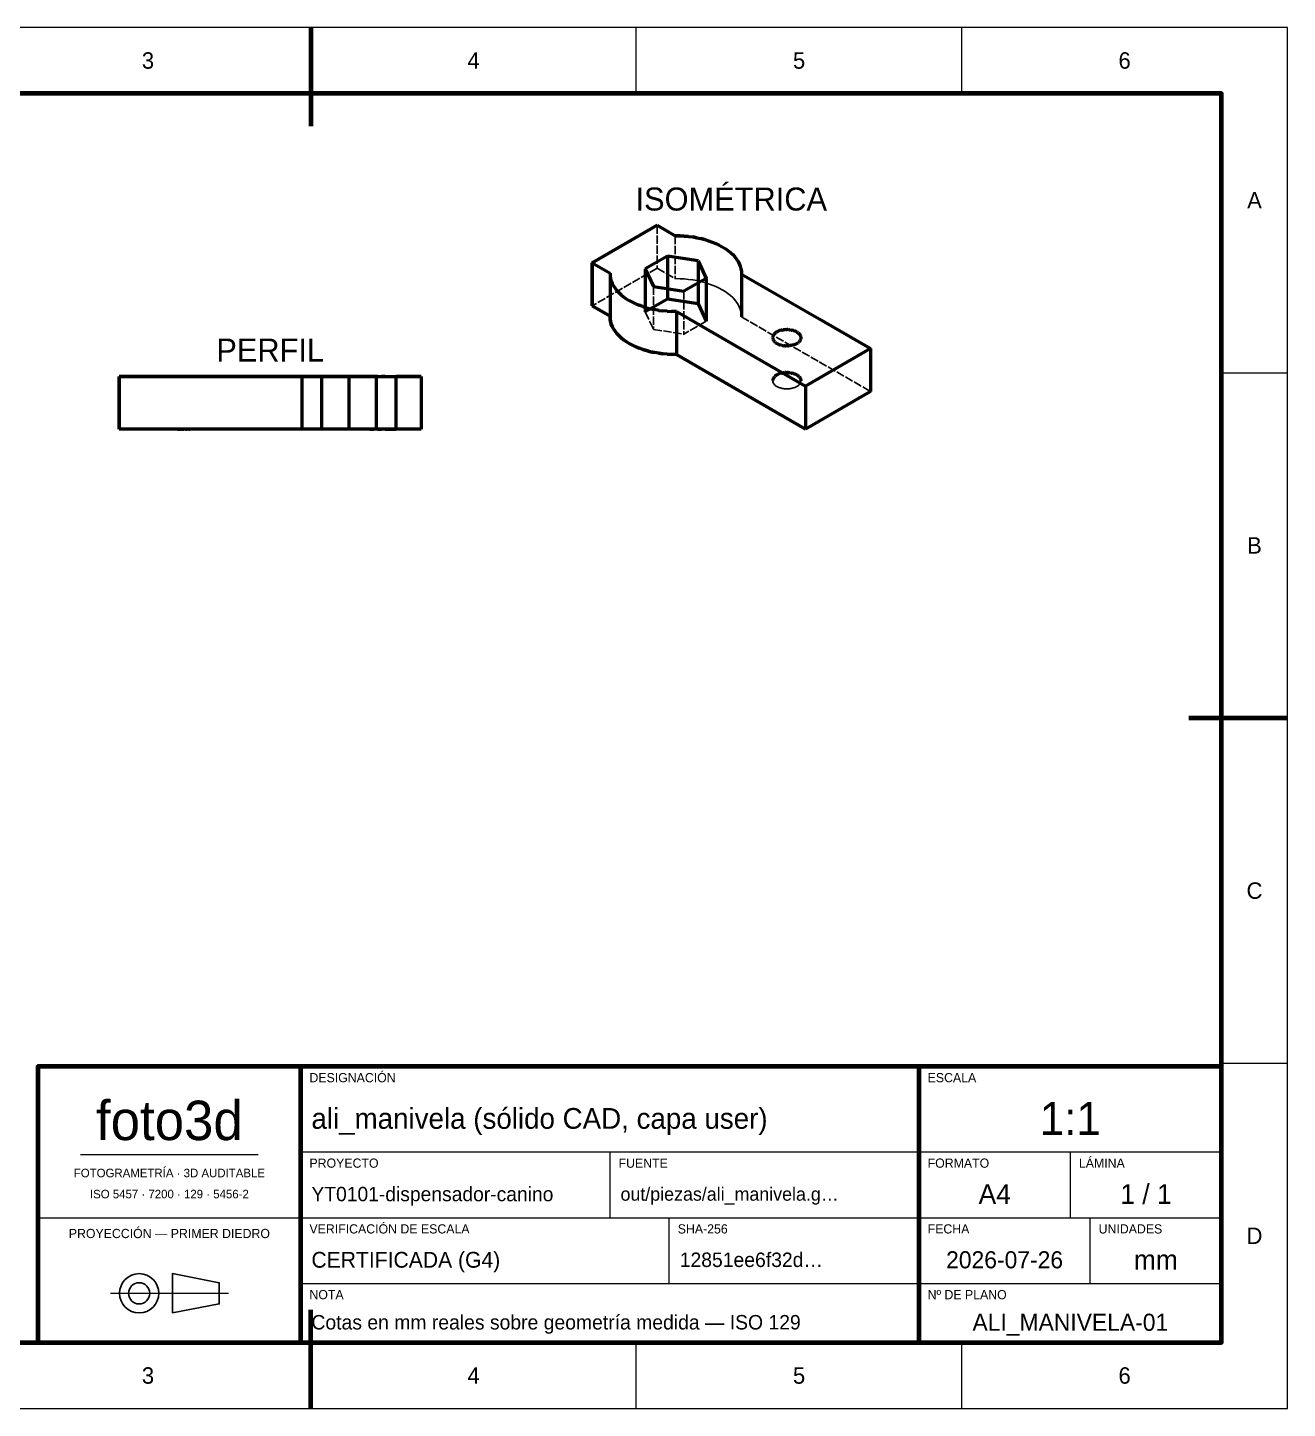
# Model space of a CAD drawing. Header units: millimetres. Extents: x 0 to 297, y 0 to 210.
# Drawn here: x 105.4 to 297, y 0 to 210 of the extents above; entities that cross this region are included whole.
import ezdxf
from ezdxf.enums import TextEntityAlignment as Align

# ---------------------------------------------------------------- set-up
doc = ezdxf.new("R2010")
doc.units = ezdxf.units.MM
doc.linetypes.add('DASHED', pattern=[1.524, 1.27, -0.254])
for name, color, linetype, lineweight in [('FINA', 7, 'CONTINUOUS', 18), ('NORMA', 7, 'CONTINUOUS', 70), ('OCULTA', 8, 'DASHED', 25), ('TEXTO', 7, 'CONTINUOUS', 25), ('VISIBLE', 7, 'CONTINUOUS', 50)]:
    doc.layers.add(name, color=color, linetype=linetype, lineweight=lineweight)

msp = doc.modelspace()

# ---------------------------------------------------------------- linework, layer by layer
at = {"layer": 'FINA'}
for p, q in [((148.5, 200), (148.5, 210)), ((198, 200), (198, 210)), ((247.5, 200), (247.5, 210)), ((287, 157.5), (297, 157.5)), ((287, 105), (297, 105)), ((287, 52.5), (297, 52.5)), ((113.5, 38.6), (140.5, 38.6)), ((147, 39), (241, 39)), ((194, 29), (194, 39)), ((241, 39), (287, 39)), ((264, 29), (264, 39)), ((107, 29), (147, 29)), ((147, 29), (241, 29)), ((203, 19), (203, 29)), ((241, 29), (287, 29)), ((267, 19), (267, 29)), ((147, 19), (241, 19)), ((241, 19), (287, 19)), ((118.03, 17.5), (135.97, 17.5)), ((148.5, 0), (148.5, 10)), ((198, 0), (198, 10)), ((247.5, 0), (247.5, 10))]:
    msp.add_line(p, q, dxfattribs=at)
msp.add_lwpolyline([(0, 0), (297, 0), (297, 210), (0, 210)], close=True, dxfattribs=at)
at = {"layer": 'NORMA'}
for p, q in [((148.5, 210), (148.5, 195)), ((297, 105), (282, 105)), ((147, 10), (147, 52)), ((241, 10), (241, 52)), ((148.5, 0), (148.5, 15))]:
    msp.add_line(p, q, dxfattribs=at)
for points in [[(20, 10), (287, 10), (287, 200), (20, 200)], [(107, 10), (287, 10), (287, 52), (107, 52)]]:
    msp.add_lwpolyline(points, close=True, dxfattribs=at)
at = {"layer": 'OCULTA'}
for p, q in [((201.17, 179.93), (201.17, 173.4)), ((203.9, 178.35), (203.9, 171.82)), ((201.17, 173.4), (191.27, 167.68)), ((201.17, 173.4), (203.9, 171.82)), ((200.61, 170.62), (200.61, 164.09)), ((204, 171.82), (203.9, 171.82)), ((204.65, 171.81), (204, 171.82)), ((205.3, 171.77), (204.65, 171.81)), ((205.95, 171.71), (205.3, 171.77)), ((205.95, 171.71), (206.59, 171.63)), ((207.21, 171.52), (206.59, 171.63)), ((207.21, 171.52), (207.82, 171.38)), ((208.42, 171.23), (207.82, 171.38)), ((208.42, 171.23), (209, 171.05)), ((209, 171.05), (209.55, 170.85)), ((209.55, 170.85), (210.08, 170.63)), ((210.08, 170.63), (210.59, 170.39)), ((210.59, 170.39), (211.07, 170.13)), ((211.07, 170.13), (211.52, 169.86)), ((205.24, 169.91), (205.24, 163.38)), ((211.52, 169.86), (211.93, 169.56)), ((211.93, 169.56), (212.31, 169.26)), ((212.31, 169.26), (212.66, 168.94)), ((212.66, 168.94), (212.97, 168.6)), ((212.97, 168.6), (213.24, 168.26)), ((213.24, 168.26), (213.47, 167.9)), ((194, 166.1), (194, 166.05)), ((199.37, 166.76), (200.61, 164.09)), ((213.47, 167.9), (213.66, 167.54)), ((213.66, 167.54), (213.8, 167.17)), ((213.8, 167.17), (213.91, 166.8)), ((213.91, 166.8), (213.98, 166.43)), ((213.98, 166.43), (214, 166.05)), ((213.99, 165.99), (225.83, 159.16)), ((200.61, 164.09), (205.24, 163.38)), ((208.63, 165.33), (205.24, 163.38)), ((225.83, 159.16), (233.61, 154.67)), ((119.39, 156.95), (119.39, 156.95)), ((130.39, 156.95), (119.39, 156.95)), ((119.39, 156.95), (119.39, 148.95)), ((128.26, 156.95), (128.24, 156.95)), ((128.24, 156.95), (128.24, 156.95)), ((128.28, 156.95), (128.26, 156.95)), ((128.31, 156.95), (128.28, 156.95)), ((128.35, 156.95), (128.31, 156.95)), ((128.4, 156.95), (128.35, 156.95)), ((128.46, 156.95), (128.4, 156.95)), ((128.53, 156.95), (128.46, 156.95)), ((128.6, 156.95), (128.53, 156.95)), ((128.68, 156.95), (128.6, 156.95)), ((128.77, 156.95), (128.68, 156.95)), ((128.87, 156.95), (128.77, 156.95)), ((128.97, 156.95), (128.87, 156.95)), ((129.08, 156.95), (128.97, 156.95)), ((129.19, 156.95), (129.08, 156.95)), ((129.31, 156.95), (129.19, 156.95)), ((129.44, 156.95), (129.31, 156.95)), ((129.57, 156.95), (129.44, 156.95)), ((129.7, 156.95), (129.57, 156.95)), ((129.83, 156.95), (129.7, 156.95)), ((129.97, 156.95), (129.83, 156.95)), ((130.11, 156.95), (129.97, 156.95)), ((130.25, 156.95), (130.11, 156.95)), ((130.39, 156.95), (130.25, 156.95)), ((130.53, 156.95), (130.39, 156.95)), ((147.13, 156.95), (130.39, 156.95)), ((130.67, 156.95), (130.53, 156.95)), ((130.81, 156.95), (130.67, 156.95)), ((130.95, 156.95), (130.81, 156.95)), ((131.08, 156.95), (130.95, 156.95)), ((131.08, 156.95), (131.21, 156.95)), ((131.34, 156.95), (131.21, 156.95)), ((131.34, 156.95), (131.46, 156.95)), ((131.58, 156.95), (131.46, 156.95)), ((131.58, 156.95), (131.7, 156.95)), ((131.81, 156.95), (131.7, 156.95)), ((131.81, 156.95), (131.91, 156.95)), ((132.01, 156.95), (131.91, 156.95)), ((132.01, 156.95), (132.09, 156.95)), ((132.09, 156.95), (132.18, 156.95)), ((132.18, 156.95), (132.25, 156.95)), ((132.32, 156.95), (132.25, 156.95)), ((132.32, 156.95), (132.38, 156.95)), ((132.38, 156.95), (132.43, 156.95)), ((132.43, 156.95), (132.47, 156.95)), ((132.47, 156.95), (132.5, 156.95)), ((132.5, 156.95), (132.52, 156.95)), ((132.52, 156.95), (132.53, 156.95)), ((132.53, 156.95), (132.54, 156.95)), ((147.13, 156.95), (147.2, 156.95)), ((147.13, 156.95), (147.13, 148.95)), ((147.2, 156.95), (147.68, 156.95)), ((148.18, 156.95), (147.68, 156.95)), ((148.18, 156.95), (148.71, 156.95)), ((149.27, 156.95), (148.71, 156.95)), ((149.27, 156.95), (149.85, 156.95)), ((150.44, 156.95), (149.85, 156.95)), ((154.27, 156.95), (150.12, 156.95)), ((150.12, 156.95), (150.12, 156.95)), ((150.12, 156.95), (150.12, 148.95)), ((151.05, 156.95), (150.44, 156.95)), ((151.68, 156.95), (151.05, 156.95)), ((151.68, 156.95), (152.32, 156.95)), ((152.96, 156.95), (152.32, 156.95)), ((153.62, 156.95), (152.96, 156.95)), ((154.27, 156.95), (153.62, 156.95)), ((154.27, 156.95), (158.42, 156.95)), ((154.92, 156.95), (154.27, 156.95)), ((154.27, 156.95), (154.27, 148.95)), ((155.57, 156.95), (154.92, 156.95)), ((156.22, 156.95), (155.57, 156.95)), ((156.86, 156.95), (156.22, 156.95)), ((157.48, 156.95), (156.86, 156.95)), ((158.1, 156.95), (157.48, 156.95)), ((158.69, 156.95), (158.1, 156.95)), ((158.42, 156.95), (158.42, 156.95)), ((158.42, 156.95), (158.42, 148.95)), ((159.27, 156.95), (158.69, 156.95)), ((159.82, 156.95), (159.27, 156.95)), ((160.36, 156.95), (159.82, 156.95)), ((160.86, 156.95), (160.36, 156.95)), ((161.34, 156.95), (160.86, 156.95)), ((161.41, 156.95), (161.34, 156.95)), ((165.27, 156.95), (161.41, 156.95)), ((161.41, 156.95), (161.41, 148.95)), ((165.27, 156.95), (165.27, 156.95)), ((165.27, 156.95), (165.27, 148.95)), ((218.73, 156.3), (218.74, 156.22)), ((218.74, 156.22), (218.75, 156.14)), ((218.75, 156.14), (218.77, 156.06)), ((218.77, 156.06), (218.81, 155.98)), ((218.81, 155.98), (218.85, 155.9)), ((218.85, 155.9), (218.9, 155.82)), ((218.9, 155.82), (218.95, 155.75)), ((218.95, 155.75), (219.02, 155.68)), ((219.02, 155.68), (219.1, 155.61)), ((219.1, 155.61), (219.18, 155.54)), ((219.18, 155.54), (219.27, 155.48)), ((219.27, 155.48), (219.36, 155.42)), ((219.36, 155.42), (219.47, 155.37)), ((222.4, 155.42), (222.3, 155.37)), ((222.5, 155.48), (222.4, 155.42)), ((222.59, 155.54), (222.5, 155.48)), ((222.67, 155.61), (222.59, 155.54)), ((222.74, 155.68), (222.67, 155.61)), ((222.81, 155.75), (222.74, 155.68)), ((222.87, 155.82), (222.81, 155.75)), ((222.92, 155.9), (222.87, 155.82)), ((222.96, 155.98), (222.92, 155.9)), ((222.99, 156.06), (222.96, 155.98)), ((223.01, 156.14), (222.99, 156.06)), ((223.03, 156.22), (223.01, 156.14)), ((223.03, 156.3), (223.03, 156.22)), ((219.47, 155.37), (219.57, 155.31)), ((219.69, 155.27), (219.57, 155.31)), ((219.69, 155.27), (219.81, 155.22)), ((219.81, 155.22), (219.93, 155.19)), ((220.06, 155.15), (219.93, 155.19)), ((220.19, 155.12), (220.06, 155.15)), ((220.19, 155.12), (220.33, 155.1)), ((220.33, 155.1), (220.46, 155.08)), ((220.6, 155.07), (220.46, 155.08)), ((220.6, 155.07), (220.74, 155.06)), ((220.88, 155.06), (220.74, 155.06)), ((221.02, 155.06), (220.88, 155.06)), ((221.02, 155.06), (221.16, 155.07)), ((221.3, 155.08), (221.16, 155.07)), ((221.44, 155.1), (221.3, 155.08)), ((221.57, 155.12), (221.44, 155.1)), ((221.71, 155.15), (221.57, 155.12)), ((221.83, 155.19), (221.71, 155.15)), ((221.96, 155.22), (221.83, 155.19)), ((222.08, 155.27), (221.96, 155.22)), ((222.19, 155.31), (222.08, 155.27)), ((222.3, 155.37), (222.19, 155.31)), ((119.39, 148.95), (119.39, 148.95)), ((130.39, 148.95), (119.39, 148.95)), ((128.26, 148.95), (128.24, 148.95)), ((128.24, 148.95), (128.24, 148.95)), ((128.28, 148.95), (128.26, 148.95)), ((128.31, 148.95), (128.28, 148.95)), ((128.35, 148.95), (128.31, 148.95)), ((128.4, 148.95), (128.35, 148.95)), ((128.46, 148.95), (128.4, 148.95)), ((128.53, 148.95), (128.46, 148.95)), ((128.6, 148.95), (128.53, 148.95)), ((128.68, 148.95), (128.6, 148.95)), ((128.77, 148.95), (128.68, 148.95)), ((128.87, 148.95), (128.77, 148.95)), ((128.97, 148.95), (128.87, 148.95)), ((129.08, 148.95), (128.97, 148.95)), ((129.19, 148.95), (129.08, 148.95)), ((129.31, 148.95), (129.19, 148.95)), ((129.44, 148.95), (129.31, 148.95)), ((129.57, 148.95), (129.44, 148.95)), ((129.7, 148.95), (129.57, 148.95)), ((129.83, 148.95), (129.7, 148.95)), ((129.97, 148.95), (129.83, 148.95)), ((130.11, 148.95), (129.97, 148.95)), ((130.25, 148.95), (130.11, 148.95)), ((130.39, 148.95), (130.25, 148.95)), ((130.53, 148.95), (130.39, 148.95)), ((147.13, 148.95), (130.39, 148.95)), ((130.67, 148.95), (130.53, 148.95)), ((130.81, 148.95), (130.67, 148.95)), ((130.95, 148.95), (130.81, 148.95)), ((131.08, 148.95), (130.95, 148.95)), ((131.08, 148.95), (131.21, 148.95)), ((131.34, 148.95), (131.21, 148.95)), ((131.34, 148.95), (131.46, 148.95)), ((131.58, 148.95), (131.46, 148.95)), ((131.58, 148.95), (131.7, 148.95)), ((131.81, 148.95), (131.7, 148.95)), ((131.81, 148.95), (131.91, 148.95)), ((132.01, 148.95), (131.91, 148.95)), ((132.01, 148.95), (132.09, 148.95)), ((132.09, 148.95), (132.18, 148.95)), ((132.18, 148.95), (132.25, 148.95)), ((132.32, 148.95), (132.25, 148.95)), ((132.32, 148.95), (132.38, 148.95)), ((132.38, 148.95), (132.43, 148.95)), ((132.43, 148.95), (132.47, 148.95)), ((132.47, 148.95), (132.5, 148.95)), ((132.5, 148.95), (132.52, 148.95)), ((132.52, 148.95), (132.53, 148.95)), ((132.53, 148.95), (132.54, 148.95)), ((147.13, 148.95), (147.2, 148.95)), ((147.2, 148.95), (147.68, 148.95)), ((148.18, 148.95), (147.68, 148.95)), ((148.18, 148.95), (148.71, 148.95)), ((149.27, 148.95), (148.71, 148.95)), ((149.27, 148.95), (149.85, 148.95)), ((150.44, 148.95), (149.85, 148.95)), ((154.27, 148.95), (150.12, 148.95)), ((150.12, 148.95), (150.12, 148.95)), ((151.05, 148.95), (150.44, 148.95)), ((151.68, 148.95), (151.05, 148.95)), ((151.68, 148.95), (152.32, 148.95)), ((152.96, 148.95), (152.32, 148.95)), ((153.62, 148.95), (152.96, 148.95)), ((154.27, 148.95), (153.62, 148.95)), ((154.27, 148.95), (158.42, 148.95)), ((154.92, 148.95), (154.27, 148.95)), ((155.57, 148.95), (154.92, 148.95)), ((156.22, 148.95), (155.57, 148.95)), ((156.86, 148.95), (156.22, 148.95)), ((157.48, 148.95), (156.86, 148.95)), ((158.1, 148.95), (157.48, 148.95)), ((158.69, 148.95), (158.1, 148.95)), ((158.42, 148.95), (158.42, 148.95)), ((159.27, 148.95), (158.69, 148.95)), ((159.82, 148.95), (159.27, 148.95)), ((160.36, 148.95), (159.82, 148.95)), ((160.86, 148.95), (160.36, 148.95)), ((161.34, 148.95), (160.86, 148.95)), ((161.41, 148.95), (161.34, 148.95)), ((165.27, 148.95), (161.41, 148.95)), ((165.27, 148.95), (165.27, 148.95))]:
    msp.add_line(p, q, dxfattribs=at)
at = {"layer": 'TEXTO'}
msp.add_lwpolyline([(127.46, 14.51), (134.59, 15.89), (134.59, 19.11), (127.46, 20.49)], close=True, dxfattribs=at)
for radius in [2.99, 1.61]:
    msp.add_circle((122.4, 17.5), radius, dxfattribs=at)
at = {"layer": 'VISIBLE'}
for p, q in [((201.17, 179.93), (191.27, 174.21)), ((191.27, 174.21), (201.17, 179.93)), ((201.17, 179.93), (203.9, 178.35)), ((201.17, 179.93), (201.17, 179.93)), ((201.17, 179.93), (201.17, 179.93)), ((201.17, 179.93), (203.9, 178.35)), ((204, 178.35), (203.9, 178.35)), ((203.9, 178.35), (203.9, 178.35)), ((203.9, 178.35), (203.9, 178.35)), ((203.9, 178.35), (203.9, 178.35)), ((203.9, 178.35), (203.9, 178.35)), ((203.9, 178.35), (203.9, 178.35)), ((203.9, 178.35), (203.9, 178.35)), ((203.9, 178.35), (204, 178.35)), ((204.65, 178.34), (204, 178.35)), ((204, 178.35), (204, 178.35)), ((204, 178.35), (204.65, 178.34)), ((205.3, 178.3), (204.65, 178.34)), ((204.65, 178.34), (204.65, 178.34)), ((204.65, 178.34), (205.3, 178.3)), ((205.95, 178.24), (205.3, 178.3)), ((205.3, 178.3), (205.3, 178.3)), ((205.3, 178.3), (205.95, 178.24)), ((205.95, 178.24), (206.59, 178.16)), ((205.95, 178.24), (205.95, 178.24)), ((205.95, 178.24), (206.59, 178.16)), ((207.21, 178.05), (206.59, 178.16)), ((206.59, 178.16), (206.59, 178.16)), ((206.59, 178.16), (207.21, 178.05)), ((207.21, 178.05), (207.82, 177.91)), ((207.21, 178.05), (207.21, 178.05)), ((207.21, 178.05), (207.82, 177.91)), ((208.42, 177.76), (207.82, 177.91)), ((207.82, 177.91), (207.82, 177.91)), ((207.82, 177.91), (208.42, 177.76)), ((208.42, 177.76), (209, 177.58)), ((208.42, 177.76), (208.42, 177.76)), ((208.42, 177.76), (209, 177.58)), ((209, 177.58), (209.55, 177.38)), ((209, 177.58), (209, 177.58)), ((209, 177.58), (209.55, 177.38)), ((209.55, 177.38), (210.08, 177.16)), ((209.55, 177.38), (209.55, 177.38)), ((209.55, 177.38), (210.08, 177.16)), ((210.08, 177.16), (210.59, 176.92)), ((210.08, 177.16), (210.08, 177.16)), ((210.08, 177.16), (210.59, 176.92)), ((210.59, 176.92), (211.07, 176.66)), ((210.59, 176.92), (210.59, 176.92)), ((210.59, 176.92), (211.07, 176.66)), ((211.07, 176.66), (211.52, 176.39)), ((211.07, 176.66), (211.07, 176.66)), ((211.07, 176.66), (211.52, 176.39)), ((202.76, 175.25), (199.37, 173.3)), ((207.39, 174.54), (202.76, 175.25)), ((202.76, 175.25), (202.76, 168.72)), ((207.39, 174.54), (208.63, 171.86)), ((207.39, 174.54), (207.39, 168)), ((211.52, 176.39), (211.93, 176.1)), ((211.52, 176.39), (211.52, 176.39)), ((211.52, 176.39), (211.93, 176.1)), ((211.93, 176.1), (212.31, 175.79)), ((211.93, 176.1), (211.93, 176.1)), ((211.93, 176.1), (212.31, 175.79)), ((212.31, 175.79), (212.66, 175.47)), ((212.31, 175.79), (212.31, 175.79)), ((212.31, 175.79), (212.66, 175.47)), ((212.66, 175.47), (212.97, 175.13)), ((212.66, 175.47), (212.66, 175.47)), ((212.66, 175.47), (212.97, 175.13)), ((212.97, 175.13), (213.24, 174.79)), ((212.97, 175.13), (212.97, 175.13)), ((212.97, 175.13), (213.24, 174.79)), ((213.24, 174.79), (213.47, 174.44)), ((213.24, 174.79), (213.24, 174.79)), ((213.24, 174.79), (213.47, 174.44)), ((213.47, 174.44), (213.66, 174.07)), ((213.47, 174.44), (213.47, 174.44)), ((213.47, 174.44), (213.66, 174.07)), ((191.27, 174.21), (194, 172.64)), ((191.27, 174.21), (191.27, 167.68)), ((191.27, 167.68), (191.27, 174.21)), ((191.27, 174.21), (191.27, 174.21)), ((191.27, 174.21), (191.27, 174.21)), ((194, 172.64), (194, 172.58)), ((194, 172.64), (194, 166.1)), ((194, 172.58), (194.02, 172.2)), ((194.02, 172.2), (194.08, 171.83)), ((199.37, 173.3), (200.61, 170.62)), ((199.37, 173.3), (199.37, 166.76)), ((213.66, 174.07), (213.8, 173.71)), ((213.66, 174.07), (213.66, 174.07)), ((213.66, 174.07), (213.8, 173.71)), ((213.8, 173.71), (213.91, 173.33)), ((213.8, 173.71), (213.8, 173.71)), ((213.8, 173.71), (213.91, 173.33)), ((213.91, 173.33), (213.98, 172.96)), ((213.91, 173.33), (213.91, 173.33)), ((213.91, 173.33), (213.98, 172.96)), ((213.98, 172.96), (214, 172.58)), ((213.98, 172.96), (213.98, 172.96)), ((213.98, 172.96), (214, 172.58)), ((214, 172.58), (213.99, 172.52)), ((213.99, 172.52), (225.83, 165.69)), ((213.99, 172.52), (213.99, 165.99)), ((214, 172.58), (214, 172.58)), ((214, 172.58), (214, 172.52)), ((214, 172.52), (214, 172.52)), ((214, 172.52), (214, 172.52)), ((214, 172.52), (214, 172.52)), ((214, 172.52), (214, 172.52)), ((214, 172.52), (214, 172.52)), ((214, 172.52), (214, 172.52)), ((214, 172.52), (214, 172.52)), ((214, 172.52), (214, 172.52)), ((214, 172.52), (214, 172.52)), ((214, 172.52), (214, 172.52)), ((214, 172.52), (214, 172.52)), ((214, 172.52), (225.83, 165.69)), ((194.08, 171.83), (194.19, 171.45)), ((194.19, 171.45), (194.34, 171.09)), ((194.34, 171.09), (194.53, 170.72)), ((194.53, 170.72), (194.76, 170.37)), ((194.76, 170.37), (195.03, 170.03)), ((200.61, 170.62), (205.24, 169.91)), ((208.63, 171.86), (205.24, 169.91)), ((208.63, 171.86), (208.63, 165.33)), ((195.03, 170.03), (195.34, 169.69)), ((195.34, 169.69), (195.68, 169.37)), ((195.68, 169.37), (196.06, 169.07)), ((196.06, 169.07), (196.48, 168.77)), ((196.48, 168.77), (196.93, 168.5)), ((196.93, 168.5), (197.4, 168.24)), ((197.4, 168.24), (197.91, 168)), ((197.91, 168), (198.44, 167.78)), ((202.76, 168.72), (199.37, 166.76)), ((207.39, 168), (202.76, 168.72)), ((207.39, 168), (208.63, 165.33)), ((191.27, 167.68), (194, 166.1)), ((191.27, 167.68), (191.27, 167.68)), ((194, 166.11), (191.27, 167.68)), ((191.27, 167.68), (191.27, 167.68)), ((194, 166.05), (194, 166.11)), ((194, 166.11), (194, 166.11)), ((194, 166.11), (194, 166.11)), ((194, 166.11), (194, 166.11)), ((194, 166.11), (194, 166.11)), ((194, 166.11), (194, 166.11)), ((194, 166.11), (194, 166.11)), ((194, 166.11), (194, 166.11)), ((194, 166.11), (194, 166.11)), ((194, 166.11), (194, 166.11)), ((194, 166.11), (194, 166.11)), ((194, 166.11), (194, 166.11)), ((194, 166.05), (194.02, 165.67)), ((194.02, 165.67), (194, 166.05)), ((194, 166.05), (194, 166.05)), ((199, 167.58), (198.44, 167.78)), ((199, 167.58), (199.57, 167.4)), ((199.57, 167.4), (200.17, 167.25)), ((200.17, 167.25), (200.78, 167.11)), ((201.41, 167), (200.78, 167.11)), ((201.41, 167), (202.05, 166.92)), ((202.69, 166.86), (202.05, 166.92)), ((202.69, 166.86), (203.34, 166.82)), ((204, 166.81), (203.34, 166.82)), ((204.09, 166.81), (204, 166.81)), ((204.09, 166.81), (215.93, 159.97)), ((204.09, 166.81), (204.09, 160.28)), ((214, 166.05), (213.99, 165.99)), ((194.02, 165.67), (194.08, 165.29)), ((194.08, 165.29), (194.02, 165.67)), ((194.02, 165.67), (194.02, 165.67)), ((194.08, 165.29), (194.19, 164.92)), ((194.19, 164.92), (194.08, 165.29)), ((194.08, 165.29), (194.08, 165.29)), ((194.19, 164.92), (194.34, 164.55)), ((194.34, 164.55), (194.19, 164.92)), ((194.19, 164.92), (194.19, 164.92)), ((194.34, 164.55), (194.53, 164.19)), ((194.53, 164.19), (194.34, 164.55)), ((194.34, 164.55), (194.34, 164.55)), ((194.53, 164.19), (194.76, 163.84)), ((194.76, 163.84), (194.53, 164.19)), ((194.53, 164.19), (194.53, 164.19)), ((194.76, 163.84), (195.03, 163.49)), ((195.03, 163.49), (194.76, 163.84)), ((194.76, 163.84), (194.76, 163.84)), ((219.57, 163.82), (219.47, 163.76)), ((219.69, 163.86), (219.57, 163.82)), ((219.81, 163.91), (219.69, 163.86)), ((219.93, 163.94), (219.81, 163.91)), ((220.06, 163.98), (219.93, 163.94)), ((220.19, 164.01), (220.06, 163.98)), ((220.19, 164.01), (220.33, 164.03)), ((220.46, 164.05), (220.33, 164.03)), ((220.6, 164.06), (220.46, 164.05)), ((220.74, 164.07), (220.6, 164.06)), ((220.74, 164.07), (220.88, 164.07)), ((221.02, 164.07), (220.88, 164.07)), ((221.02, 164.07), (221.16, 164.06)), ((221.3, 164.05), (221.16, 164.06)), ((221.3, 164.05), (221.44, 164.03)), ((221.57, 164.01), (221.44, 164.03)), ((221.57, 164.01), (221.71, 163.98)), ((221.83, 163.94), (221.71, 163.98)), ((221.83, 163.94), (221.96, 163.91)), ((221.96, 163.91), (222.08, 163.86)), ((222.08, 163.86), (222.19, 163.82)), ((222.19, 163.82), (222.3, 163.76)), ((225.83, 165.69), (233.61, 161.2)), ((225.83, 165.69), (233.61, 161.2)), ((195.03, 163.49), (195.34, 163.16)), ((195.34, 163.16), (195.03, 163.49)), ((195.03, 163.49), (195.03, 163.49)), ((195.34, 163.16), (195.68, 162.84)), ((195.68, 162.84), (195.34, 163.16)), ((195.34, 163.16), (195.34, 163.16)), ((195.68, 162.84), (196.06, 162.53)), ((196.06, 162.53), (195.68, 162.84)), ((195.68, 162.84), (195.68, 162.84)), ((196.06, 162.53), (196.48, 162.24)), ((196.48, 162.24), (196.06, 162.53)), ((196.06, 162.53), (196.06, 162.53)), ((196.48, 162.24), (196.93, 161.97)), ((196.93, 161.97), (196.48, 162.24)), ((196.48, 162.24), (196.48, 162.24)), ((196.93, 161.97), (197.4, 161.71)), ((197.4, 161.71), (196.93, 161.97)), ((196.93, 161.97), (196.93, 161.97)), ((197.4, 161.71), (197.91, 161.47)), ((197.91, 161.47), (197.4, 161.71)), ((197.4, 161.71), (197.4, 161.71)), ((218.74, 162.91), (218.73, 162.83)), ((218.73, 162.83), (218.74, 162.75)), ((218.75, 162.99), (218.74, 162.91)), ((218.74, 162.75), (218.75, 162.67)), ((218.77, 163.07), (218.75, 162.99)), ((218.75, 162.67), (218.77, 162.59)), ((218.81, 163.15), (218.77, 163.07)), ((218.77, 162.59), (218.81, 162.51)), ((218.85, 163.23), (218.81, 163.15)), ((218.81, 162.51), (218.85, 162.43)), ((218.9, 163.31), (218.85, 163.23)), ((218.85, 162.43), (218.9, 162.36)), ((218.95, 163.38), (218.9, 163.31)), ((218.9, 162.36), (218.95, 162.28)), ((219.02, 163.45), (218.95, 163.38)), ((218.95, 162.28), (219.02, 162.21)), ((219.1, 163.52), (219.02, 163.45)), ((219.02, 162.21), (219.1, 162.14)), ((219.18, 163.59), (219.1, 163.52)), ((219.1, 162.14), (219.18, 162.08)), ((219.27, 163.65), (219.18, 163.59)), ((219.18, 162.08), (219.27, 162.01)), ((219.36, 163.71), (219.27, 163.65)), ((219.27, 162.01), (219.36, 161.95)), ((219.47, 163.76), (219.36, 163.71)), ((219.36, 161.95), (219.47, 161.9)), ((219.47, 161.9), (219.57, 161.85)), ((219.69, 161.8), (219.57, 161.85)), ((219.69, 161.8), (219.81, 161.76)), ((219.81, 161.76), (219.93, 161.72)), ((220.06, 161.68), (219.93, 161.72)), ((221.83, 161.72), (221.71, 161.68)), ((221.96, 161.76), (221.83, 161.72)), ((222.08, 161.8), (221.96, 161.76)), ((222.19, 161.85), (222.08, 161.8)), ((222.3, 161.9), (222.19, 161.85)), ((222.3, 163.76), (222.4, 163.71)), ((222.4, 161.95), (222.3, 161.9)), ((222.4, 163.71), (222.5, 163.65)), ((222.5, 162.01), (222.4, 161.95)), ((222.5, 163.65), (222.59, 163.59)), ((222.59, 162.08), (222.5, 162.01)), ((222.59, 163.59), (222.67, 163.52)), ((222.67, 162.14), (222.59, 162.08)), ((222.67, 163.52), (222.74, 163.45)), ((222.74, 162.21), (222.67, 162.14)), ((222.74, 163.45), (222.81, 163.38)), ((222.81, 162.28), (222.74, 162.21)), ((222.81, 163.38), (222.87, 163.31)), ((222.87, 162.36), (222.81, 162.28)), ((222.87, 163.31), (222.92, 163.23)), ((222.92, 162.43), (222.87, 162.36)), ((222.92, 163.23), (222.96, 163.15)), ((222.96, 162.51), (222.92, 162.43)), ((222.96, 163.15), (222.99, 163.07)), ((222.99, 162.59), (222.96, 162.51)), ((222.99, 163.07), (223.01, 162.99)), ((223.01, 162.67), (222.99, 162.59)), ((223.01, 162.99), (223.03, 162.91)), ((223.03, 162.75), (223.01, 162.67)), ((223.03, 162.91), (223.03, 162.83)), ((223.03, 162.83), (223.03, 162.75)), ((197.91, 161.47), (198.44, 161.25)), ((198.44, 161.25), (197.91, 161.47)), ((197.91, 161.47), (197.91, 161.47)), ((199, 161.05), (198.44, 161.25)), ((199, 161.05), (198.44, 161.25)), ((198.44, 161.25), (198.44, 161.25)), ((199, 161.05), (199.57, 160.87)), ((199.57, 160.87), (199, 161.05)), ((199, 161.05), (199, 161.05)), ((199.57, 160.87), (200.17, 160.71)), ((200.17, 160.71), (199.57, 160.87)), ((199.57, 160.87), (199.57, 160.87)), ((200.17, 160.71), (200.78, 160.58)), ((200.78, 160.58), (200.17, 160.71)), ((200.17, 160.71), (200.17, 160.71)), ((201.41, 160.47), (200.78, 160.58)), ((201.41, 160.47), (200.78, 160.58)), ((200.78, 160.58), (200.78, 160.58)), ((201.41, 160.47), (202.05, 160.39)), ((202.05, 160.39), (201.41, 160.47)), ((201.41, 160.47), (201.41, 160.47)), ((202.69, 160.32), (202.05, 160.39)), ((202.69, 160.32), (202.05, 160.39)), ((202.05, 160.39), (202.05, 160.39)), ((202.69, 160.32), (203.34, 160.29)), ((203.34, 160.29), (202.69, 160.32)), ((202.69, 160.32), (202.69, 160.32)), ((204, 160.27), (203.34, 160.29)), ((204, 160.27), (203.34, 160.29)), ((203.34, 160.29), (203.34, 160.29)), ((204.09, 160.28), (204, 160.27)), ((204.09, 160.28), (204, 160.27)), ((204, 160.27), (204, 160.27)), ((204.09, 160.28), (215.93, 153.44)), ((215.93, 153.44), (204.09, 160.28)), ((204.09, 160.28), (204.09, 160.28)), ((204.09, 160.28), (204.09, 160.28)), ((204.09, 160.28), (204.09, 160.28)), ((204.09, 160.28), (204.09, 160.28)), ((204.09, 160.28), (204.09, 160.28)), ((204.09, 160.28), (204.09, 160.28)), ((215.93, 159.97), (223.71, 155.48)), ((220.19, 161.66), (220.06, 161.68)), ((220.19, 161.66), (220.33, 161.63)), ((220.33, 161.63), (220.46, 161.61)), ((220.6, 161.6), (220.46, 161.61)), ((220.6, 161.6), (220.74, 161.59)), ((220.88, 161.59), (220.74, 161.59)), ((221.02, 161.59), (220.88, 161.59)), ((221.02, 161.59), (221.16, 161.6)), ((221.3, 161.61), (221.16, 161.6)), ((221.44, 161.63), (221.3, 161.61)), ((221.57, 161.66), (221.44, 161.63)), ((221.71, 161.68), (221.57, 161.66)), ((233.61, 161.2), (223.71, 155.48)), ((233.61, 161.2), (233.61, 154.67)), ((233.61, 161.2), (233.61, 161.2)), ((233.61, 161.2), (233.61, 161.2)), ((233.61, 161.2), (233.61, 154.67)), ((220.46, 157.52), (220.33, 157.5)), ((220.6, 157.53), (220.46, 157.52)), ((220.74, 157.54), (220.6, 157.53)), ((220.74, 157.54), (220.88, 157.54)), ((221.02, 157.54), (220.88, 157.54)), ((221.02, 157.54), (221.16, 157.53)), ((221.3, 157.52), (221.16, 157.53)), ((221.3, 157.52), (221.44, 157.5)), ((130.39, 156.95), (119.39, 156.95)), ((119.39, 156.95), (119.39, 148.95)), ((119.39, 148.95), (119.39, 156.95)), ((119.39, 156.95), (119.39, 156.95)), ((119.39, 156.95), (119.39, 156.95)), ((119.39, 156.95), (165.27, 156.95)), ((128.24, 156.95), (128.24, 156.95)), ((128.24, 156.95), (128.26, 156.95)), ((128.26, 156.95), (128.28, 156.95)), ((128.28, 156.95), (128.31, 156.95)), ((128.31, 156.95), (128.35, 156.95)), ((128.35, 156.95), (128.4, 156.95)), ((128.4, 156.95), (128.46, 156.95)), ((128.46, 156.95), (128.53, 156.95)), ((128.53, 156.95), (128.6, 156.95)), ((128.6, 156.95), (128.68, 156.95)), ((128.77, 156.95), (128.68, 156.95)), ((128.77, 156.95), (128.87, 156.95)), ((128.87, 156.95), (128.97, 156.95)), ((129.08, 156.95), (128.97, 156.95)), ((129.08, 156.95), (129.19, 156.95)), ((129.31, 156.95), (129.19, 156.95)), ((129.44, 156.95), (129.31, 156.95)), ((129.44, 156.95), (129.57, 156.95)), ((129.57, 156.95), (129.7, 156.95)), ((129.83, 156.95), (129.7, 156.95)), ((129.97, 156.95), (129.83, 156.95)), ((129.97, 156.95), (130.11, 156.95)), ((130.25, 156.95), (130.11, 156.95)), ((130.39, 156.95), (130.25, 156.95)), ((147.13, 156.95), (130.39, 156.95)), ((130.53, 156.95), (130.39, 156.95)), ((130.67, 156.95), (130.53, 156.95)), ((130.81, 156.95), (130.67, 156.95)), ((130.95, 156.95), (130.81, 156.95)), ((131.08, 156.95), (130.95, 156.95)), ((131.21, 156.95), (131.08, 156.95)), ((131.34, 156.95), (131.21, 156.95)), ((131.46, 156.95), (131.34, 156.95)), ((131.58, 156.95), (131.46, 156.95)), ((131.7, 156.95), (131.58, 156.95)), ((131.81, 156.95), (131.7, 156.95)), ((131.91, 156.95), (131.81, 156.95)), ((132.01, 156.95), (131.91, 156.95)), ((132.09, 156.95), (132.01, 156.95)), ((132.18, 156.95), (132.09, 156.95)), ((132.25, 156.95), (132.18, 156.95)), ((132.32, 156.95), (132.25, 156.95)), ((132.38, 156.95), (132.32, 156.95)), ((132.43, 156.95), (132.38, 156.95)), ((132.47, 156.95), (132.43, 156.95)), ((132.5, 156.95), (132.47, 156.95)), ((132.52, 156.95), (132.5, 156.95)), ((132.53, 156.95), (132.52, 156.95)), ((132.54, 156.95), (132.53, 156.95)), ((147.2, 156.95), (147.13, 156.95)), ((147.13, 156.95), (147.13, 148.95)), ((147.68, 156.95), (147.2, 156.95)), ((148.18, 156.95), (147.68, 156.95)), ((148.71, 156.95), (148.18, 156.95)), ((149.27, 156.95), (148.71, 156.95)), ((149.85, 156.95), (149.27, 156.95)), ((150.44, 156.95), (149.85, 156.95)), ((154.27, 156.95), (150.12, 156.95)), ((150.12, 156.95), (150.12, 148.95)), ((151.05, 156.95), (150.44, 156.95)), ((151.68, 156.95), (151.05, 156.95)), ((152.32, 156.95), (151.68, 156.95)), ((152.96, 156.95), (152.32, 156.95)), ((153.62, 156.95), (152.96, 156.95)), ((154.27, 156.95), (153.62, 156.95)), ((154.92, 156.95), (154.27, 156.95)), ((158.42, 156.95), (154.27, 156.95)), ((154.27, 156.95), (154.27, 148.95)), ((155.57, 156.95), (154.92, 156.95)), ((156.22, 156.95), (155.57, 156.95)), ((156.86, 156.95), (156.22, 156.95)), ((157.48, 156.95), (156.86, 156.95)), ((157.48, 156.95), (158.1, 156.95)), ((158.69, 156.95), (158.1, 156.95)), ((158.42, 156.95), (158.42, 148.95)), ((158.69, 156.95), (159.27, 156.95)), ((159.82, 156.95), (159.27, 156.95)), ((159.82, 156.95), (160.36, 156.95)), ((160.36, 156.95), (160.86, 156.95)), ((160.86, 156.95), (161.34, 156.95)), ((161.34, 156.95), (161.41, 156.95)), ((165.27, 156.95), (161.41, 156.95)), ((161.41, 156.95), (161.41, 148.95)), ((165.27, 156.95), (165.27, 148.95)), ((165.27, 156.95), (165.27, 156.95)), ((165.27, 156.95), (165.27, 156.95)), ((165.27, 156.95), (165.27, 148.95)), ((218.74, 156.38), (218.73, 156.3)), ((218.75, 156.46), (218.74, 156.38)), ((218.77, 156.54), (218.75, 156.46)), ((218.81, 156.62), (218.77, 156.54)), ((218.85, 156.7), (218.81, 156.62)), ((218.9, 156.77), (218.85, 156.7)), ((218.95, 156.85), (218.9, 156.77)), ((219.02, 156.92), (218.95, 156.85)), ((219.1, 156.99), (219.02, 156.92)), ((219.18, 157.06), (219.1, 156.99)), ((219.27, 157.12), (219.18, 157.06)), ((219.36, 157.18), (219.27, 157.12)), ((219.47, 157.23), (219.36, 157.18)), ((219.57, 157.28), (219.47, 157.23)), ((219.69, 157.33), (219.57, 157.28)), ((219.81, 157.37), (219.69, 157.33)), ((219.93, 157.41), (219.81, 157.37)), ((220.06, 157.45), (219.93, 157.41)), ((220.19, 157.47), (220.06, 157.45)), ((220.19, 157.47), (220.33, 157.5)), ((221.57, 157.47), (221.44, 157.5)), ((221.57, 157.47), (221.71, 157.45)), ((221.83, 157.41), (221.71, 157.45)), ((221.83, 157.41), (221.96, 157.37)), ((221.96, 157.37), (222.08, 157.33)), ((222.08, 157.33), (222.19, 157.28)), ((222.19, 157.28), (222.3, 157.23)), ((222.3, 157.23), (222.4, 157.18)), ((222.4, 157.18), (222.5, 157.12)), ((222.5, 157.12), (222.59, 157.06)), ((222.59, 157.06), (222.67, 156.99)), ((222.67, 156.99), (222.74, 156.92)), ((222.74, 156.92), (222.81, 156.85)), ((222.81, 156.85), (222.87, 156.77)), ((222.87, 156.77), (222.92, 156.7)), ((222.92, 156.7), (222.96, 156.62)), ((222.96, 156.62), (222.99, 156.54)), ((222.99, 156.54), (223.01, 156.46)), ((223.01, 156.46), (223.03, 156.38)), ((223.03, 156.38), (223.03, 156.3)), ((223.71, 155.48), (223.71, 148.95)), ((215.93, 153.44), (223.71, 148.95)), ((223.71, 148.95), (215.93, 153.44)), ((233.61, 154.67), (223.71, 148.95)), ((233.61, 154.67), (223.71, 148.95)), ((233.61, 154.67), (233.61, 154.67)), ((233.61, 154.67), (233.61, 154.67)), ((130.39, 148.95), (119.39, 148.95)), ((119.39, 148.95), (119.39, 148.95)), ((147.2, 148.95), (119.39, 148.95)), ((119.39, 148.95), (119.39, 148.95)), ((128.24, 148.95), (128.24, 148.95)), ((128.24, 148.95), (128.26, 148.95)), ((128.26, 148.95), (128.28, 148.95)), ((128.28, 148.95), (128.31, 148.95)), ((128.31, 148.95), (128.35, 148.95)), ((128.35, 148.95), (128.4, 148.95)), ((128.4, 148.95), (128.46, 148.95)), ((128.46, 148.95), (128.53, 148.95)), ((128.53, 148.95), (128.6, 148.95)), ((128.6, 148.95), (128.68, 148.95)), ((128.77, 148.95), (128.68, 148.95)), ((128.77, 148.95), (128.87, 148.95)), ((128.87, 148.95), (128.97, 148.95)), ((129.08, 148.95), (128.97, 148.95)), ((129.08, 148.95), (129.19, 148.95)), ((129.31, 148.95), (129.19, 148.95)), ((129.44, 148.95), (129.31, 148.95)), ((129.44, 148.95), (129.57, 148.95)), ((129.57, 148.95), (129.7, 148.95)), ((129.83, 148.95), (129.7, 148.95)), ((129.97, 148.95), (129.83, 148.95)), ((129.97, 148.95), (130.11, 148.95)), ((130.25, 148.95), (130.11, 148.95)), ((130.39, 148.95), (130.25, 148.95)), ((147.13, 148.95), (130.39, 148.95)), ((130.53, 148.95), (130.39, 148.95)), ((130.67, 148.95), (130.53, 148.95)), ((130.81, 148.95), (130.67, 148.95)), ((130.95, 148.95), (130.81, 148.95)), ((131.08, 148.95), (130.95, 148.95)), ((131.21, 148.95), (131.08, 148.95)), ((131.34, 148.95), (131.21, 148.95)), ((131.46, 148.95), (131.34, 148.95)), ((131.58, 148.95), (131.46, 148.95)), ((131.7, 148.95), (131.58, 148.95)), ((131.81, 148.95), (131.7, 148.95)), ((131.91, 148.95), (131.81, 148.95)), ((132.01, 148.95), (131.91, 148.95)), ((132.09, 148.95), (132.01, 148.95)), ((132.18, 148.95), (132.09, 148.95)), ((132.25, 148.95), (132.18, 148.95)), ((132.32, 148.95), (132.25, 148.95)), ((132.38, 148.95), (132.32, 148.95)), ((132.43, 148.95), (132.38, 148.95)), ((132.47, 148.95), (132.43, 148.95)), ((132.5, 148.95), (132.47, 148.95)), ((132.52, 148.95), (132.5, 148.95)), ((132.53, 148.95), (132.52, 148.95)), ((132.54, 148.95), (132.53, 148.95)), ((147.2, 148.95), (147.13, 148.95)), ((147.68, 148.95), (147.2, 148.95)), ((147.68, 148.95), (147.2, 148.95)), ((148.18, 148.95), (147.68, 148.95)), ((160.86, 148.95), (147.68, 148.95)), ((148.71, 148.95), (148.18, 148.95)), ((149.27, 148.95), (148.71, 148.95)), ((149.85, 148.95), (149.27, 148.95)), ((150.44, 148.95), (149.85, 148.95)), ((154.27, 148.95), (150.12, 148.95)), ((151.05, 148.95), (150.44, 148.95)), ((151.68, 148.95), (151.05, 148.95)), ((152.32, 148.95), (151.68, 148.95)), ((152.96, 148.95), (152.32, 148.95)), ((153.62, 148.95), (152.96, 148.95)), ((154.27, 148.95), (153.62, 148.95)), ((154.92, 148.95), (154.27, 148.95)), ((158.42, 148.95), (154.27, 148.95)), ((155.57, 148.95), (154.92, 148.95)), ((156.22, 148.95), (155.57, 148.95)), ((156.86, 148.95), (156.22, 148.95)), ((157.48, 148.95), (156.86, 148.95)), ((157.48, 148.95), (158.1, 148.95)), ((158.69, 148.95), (158.1, 148.95)), ((158.69, 148.95), (159.27, 148.95)), ((159.82, 148.95), (159.27, 148.95)), ((159.82, 148.95), (160.36, 148.95)), ((160.36, 148.95), (160.86, 148.95)), ((160.86, 148.95), (161.34, 148.95)), ((161.34, 148.95), (160.86, 148.95)), ((161.34, 148.95), (161.41, 148.95)), ((165.27, 148.95), (161.34, 148.95)), ((165.27, 148.95), (161.41, 148.95)), ((165.27, 148.95), (165.27, 148.95)), ((165.27, 148.95), (165.27, 148.95)), ((223.71, 148.95), (223.71, 148.95)), ((223.71, 148.95), (223.71, 148.95))]:
    msp.add_line(p, q, dxfattribs=at)

# ---------------------------------------------------------------- texts
at = {"layer": 'TEXTO'}
for s, height, p in [('3', 2.5, (123.75, 205)), ('4', 2.5, (173.25, 205)), ('5', 2.5, (222.75, 205)), ('6', 2.5, (272.25, 205)), ('ISOMÉTRICA', 3.5, (212.44, 183.93)), ('A', 2.5, (292, 183.75)), ('PERFIL', 3.5, (142.33, 160.95)), ('B', 2.5, (292, 131.25)), ('C', 2.5, (292, 78.75)), ('foto3d', 6, (127, 43.8)), ('1:1', 5, (264, 44.1)), ('FOTOGRAMETRÍA · 3D AUDITABLE', 1.3, (127, 35.8)), ('A4', 3, (252.5, 32.6)), ('1 / 1', 3, (275.5, 32.6)), ('ISO 5457 · 7200 · 129 · 5456-2', 1.3, (127, 32.6)), ('PROYECCIÓN — PRIMER DIEDRO', 1.4, (127, 26.6)), ('D', 2.5, (292, 26.25)), ('2026-07-26', 2.6, (254, 22.6)), ('mm', 3, (277, 22.6)), ('ALI_MANIVELA-01', 2.6, (264, 13.1)), ('3', 2.5, (123.75, 5)), ('4', 2.5, (173.25, 5)), ('5', 2.5, (222.75, 5)), ('6', 2.5, (272.25, 5))]:
    msp.add_text(s, height=height, dxfattribs=at).set_placement(p, align=Align.MIDDLE_CENTER)
for s, p in [('DESIGNACIÓN', (148.3, 49.6)), ('ESCALA', (242.3, 49.6)), ('PROYECTO', (148.3, 36.6)), ('FUENTE', (195.3, 36.6)), ('FORMATO', (242.3, 36.6)), ('LÁMINA', (265.3, 36.6)), ('VERIFICACIÓN DE ESCALA', (148.3, 26.6)), ('SHA-256', (204.3, 26.6)), ('FECHA', (242.3, 26.6)), ('UNIDADES', (268.3, 26.6)), ('NOTA', (148.3, 16.6)), ('Nº DE PLANO', (242.3, 16.6))]:
    msp.add_text(s, height=1.4, dxfattribs=at).set_placement(p)
for s, height, p in [('ali_manivela (sólido CAD, capa user)', 3.1528, (148.6, 44.1)), ('YT0101-dispensador-canino', 2.19, (148.6, 32.6)), ('out/piezas/ali_manivela.g…', 2.0278, (195.6, 32.6)), ('CERTIFICADA (G4)', 2.4, (148.6, 22.6)), ('12851ee6f32d…', 2.2, (204.6, 22.6)), ('Cotas en mm reales sobre geometría medida — ISO 129', 2.2, (148.6, 13.1))]:
    msp.add_text(s, height=height, dxfattribs=at).set_placement(p, align=Align.MIDDLE_LEFT)

doc.saveas('drawing.dxf')
